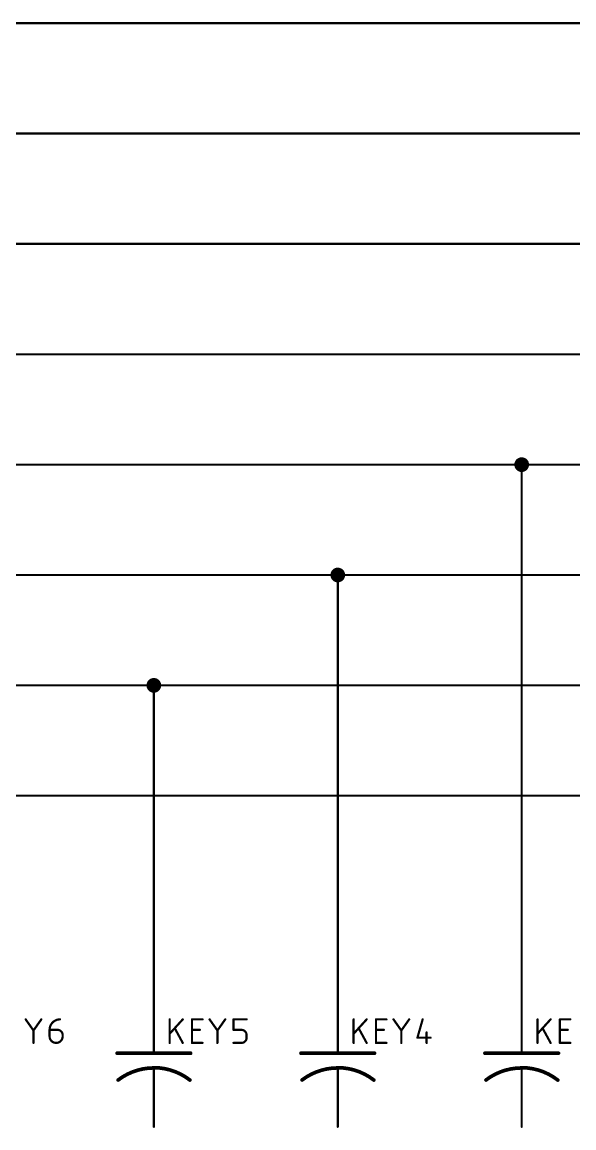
# Model space of a CAD drawing. Extents: x -51 to 244, y 79 to 198.
# Drawn here: x -11.6 to 26.5, y 96.4 to 172.8 of the extents above; entities that cross this region are included whole.
import ezdxf

# ---------------------------------------------------------------- set-up
doc = ezdxf.new("R2010")
doc.units = 0
for name, color, linetype in [('91', 122, 'CONTINUOUS'), ('94', 12, 'CONTINUOUS'), ('95', 251, 'CONTINUOUS')]:
    doc.layers.add(name, color=color, linetype=linetype)

msp = doc.modelspace()

# ---------------------------------------------------------------- linework, layer by layer
at = {"layer": '91', "const_width": 0.1524}
for points in [[(88.9, 172.72), (-50.8, 172.72)], [(-35.56, 165.1), (63.5, 165.1)], [(-35.56, 157.48), (48.26, 157.48)], [(-35.56, 149.86), (35.56, 149.86)], [(-35.56, 142.24), (22.86, 142.24)], [(22.86, 142.24), (96.52, 142.24)], [(22.86, 104.14), (22.86, 142.24)], [(-35.56, 134.62), (10.16, 134.62)], [(10.16, 134.62), (76.2, 134.62)], [(10.16, 104.14), (10.16, 134.62)], [(-35.56, 127), (-2.54, 127)], [(-2.54, 127), (81.28, 127)], [(-2.54, 104.14), (-2.54, 127)], [(-15.24, 119.38), (86.36, 119.38)]]:
    msp.add_lwpolyline(points, dxfattribs=at)
at = {"layer": '91'}
for points, const_width in [([(22.86, 141.986, 1), (22.86, 142.494, 1), (22.86, 141.986)], 0.508), ([(22.86, 142.2781, 1), (22.86, 142.2019)], 0.0762), ([(22.8981, 142.24, 1), (22.8219, 142.24)], 0.0762), ([(22.86, 142.2019, 1), (22.86, 142.2781)], 0.0762), ([(10.16, 134.366, 1), (10.16, 134.874, 1), (10.16, 134.366)], 0.508), ([(10.16, 134.6581, 1), (10.16, 134.5819)], 0.0762), ([(10.1981, 134.62, 1), (10.1219, 134.62)], 0.0762), ([(10.16, 134.5819, 1), (10.16, 134.6581)], 0.0762), ([(-2.54, 126.746, 1), (-2.54, 127.254, 1), (-2.54, 126.746)], 0.508), ([(-2.54, 127.0381, 1), (-2.54, 126.9619)], 0.0762), ([(-2.5019, 127, 1), (-2.5781, 127)], 0.0762), ([(-2.54, 126.9619, 1), (-2.54, 127.0381)], 0.0762), ([(-2.5781, 104.14, 1), (-2.5019, 104.14)], 0.0762), ([(10.1219, 104.14, 1), (10.1981, 104.14)], 0.0762), ([(22.8219, 104.14, 1), (22.8981, 104.14)], 0.0762)]:
    msp.add_lwpolyline(points, format="xyb", dxfattribs=dict(at, const_width=const_width))
at = {"layer": '94'}
for points, const_width in [([(-2.54, 104.14), (-2.54, 101.6)], 0.1524), ([(10.16, 104.14), (10.16, 101.6)], 0.1524), ([(22.86, 104.14), (22.86, 101.6)], 0.1524), ([(-5.08, 101.6), (0, 101.6)], 0.254), ([(7.62, 101.6), (12.7, 101.6)], 0.254), ([(20.32, 101.6), (25.4, 101.6)], 0.254), ([(-2.54, 100.584), (-2.54, 99.06)], 0.1524), ([(10.16, 100.584), (10.16, 99.06)], 0.1524), ([(22.86, 100.584), (22.86, 99.06)], 0.1524), ([(-2.54, 96.52), (-2.54, 99.06)], 0.1524), ([(10.16, 96.52), (10.16, 99.06)], 0.1524), ([(22.86, 96.52), (22.86, 99.06)], 0.1524)]:
    msp.add_lwpolyline(points, dxfattribs=dict(at, const_width=const_width))
for points, const_width in [([(-2.5019, 104.14, 1), (-2.5781, 104.14)], 0.0762), ([(10.1981, 104.14, 1), (10.1219, 104.14)], 0.0762), ([(22.8981, 104.14, 1), (22.8219, 104.14)], 0.0762), ([(-5.08, 101.6635, 1), (-5.08, 101.5365)], 0.127), ([(-2.5781, 101.6, 1), (-2.5019, 101.6)], 0.0762), ([(0, 101.5365, 1), (0, 101.6635)], 0.127), ([(7.62, 101.6635, 1), (7.62, 101.5365)], 0.127), ([(10.1219, 101.6, 1), (10.1981, 101.6)], 0.0762), ([(12.7, 101.5365, 1), (12.7, 101.6635)], 0.127), ([(20.32, 101.6635, 1), (20.32, 101.5365)], 0.127), ([(22.8219, 101.6, 1), (22.8981, 101.6)], 0.0762), ([(25.4, 101.5365, 1), (25.4, 101.6635)], 0.127), ([(-2.54, 100.5839, 0.1645), (-5.0068, 99.7496)], 0.254), ([(-0.0508, 99.7458, 0.1668), (-2.54, 100.6)], 0.254), ([(-2.54, 100.6635, 1), (-2.54, 100.5365)], 0.127), ([(-2.5019, 100.584, 1), (-2.5781, 100.584)], 0.0762), ([(-2.54, 100.5204, 1), (-2.54, 100.6474)], 0.127), ([(10.16, 100.5839, 0.1645), (7.6932, 99.7496)], 0.254), ([(12.6492, 99.7458, 0.1668), (10.16, 100.6)], 0.254), ([(10.16, 100.6635, 1), (10.16, 100.5365)], 0.127), ([(10.1981, 100.584, 1), (10.1219, 100.584)], 0.0762), ([(10.16, 100.5204, 1), (10.16, 100.6474)], 0.127), ([(22.86, 100.5839, 0.1645), (20.3932, 99.7496)], 0.254), ([(25.3492, 99.7458, 0.1668), (22.86, 100.6)], 0.254), ([(22.86, 100.6635, 1), (22.86, 100.5365)], 0.127), ([(22.8981, 100.584, 1), (22.8219, 100.584)], 0.0762), ([(22.86, 100.5204, 1), (22.86, 100.6474)], 0.127), ([(-5.0453, 99.8001, 1), (-4.9683, 99.6991)], 0.127), ([(-0.0898, 99.6957, 1), (-0.0118, 99.7959)], 0.127), ([(7.6547, 99.8001, 1), (7.7317, 99.6991)], 0.127), ([(12.6102, 99.6957, 1), (12.6882, 99.7959)], 0.127), ([(20.3547, 99.8001, 1), (20.4317, 99.6991)], 0.127), ([(25.3102, 99.6957, 1), (25.3882, 99.7959)], 0.127), ([(-2.5019, 99.06, 1), (-2.5781, 99.06)], 0.0762), ([(-2.5781, 99.06, 1), (-2.5019, 99.06)], 0.0762), ([(10.1981, 99.06, 1), (10.1219, 99.06)], 0.0762), ([(10.1219, 99.06, 1), (10.1981, 99.06)], 0.0762), ([(22.8981, 99.06, 1), (22.8219, 99.06)], 0.0762), ([(22.8219, 99.06, 1), (22.8981, 99.06)], 0.0762), ([(-2.5781, 96.52, 1), (-2.5019, 96.52)], 0.0762), ([(10.1219, 96.52, 1), (10.1981, 96.52)], 0.0762), ([(22.8219, 96.52, 1), (22.8981, 96.52)], 0.0762)]:
    msp.add_lwpolyline(points, format="xyb", dxfattribs=dict(at, const_width=const_width))
at = {"layer": '95', "const_width": 0.1524}
for points in [[(-11.3935, 103.9368), (-10.8516, 103.1692)], [(-10.8516, 103.1692), (-10.3098, 103.9368)], [(-1.4478, 102.3112), (-1.4478, 103.9368)], [(-0.5447, 103.9368), (-1.4478, 102.9434)], [(0.0972, 102.3112), (0.0972, 103.9368)], [(0.0972, 103.9368), (0.8197, 103.9368)], [(1.3065, 103.9368), (1.8484, 103.1692)], [(1.8484, 103.1692), (2.3902, 103.9368)], [(2.96, 103.2143), (2.96, 103.9368)], [(2.96, 103.9368), (3.8631, 103.9368)], [(11.2522, 102.3112), (11.2522, 103.9368)], [(12.1553, 103.9368), (11.2522, 102.9434)], [(12.7972, 102.3112), (12.7972, 103.9368)], [(12.7972, 103.9368), (13.5197, 103.9368)], [(14.0065, 103.9368), (14.5484, 103.1692)], [(14.5484, 103.1692), (15.0903, 103.9368)], [(16.0212, 103.9368), (15.66, 102.6724)], [(23.9522, 102.3112), (23.9522, 103.9368)], [(24.8553, 103.9368), (23.9522, 102.9434)], [(25.4972, 102.3112), (25.4972, 103.9368)], [(25.4972, 103.9368), (26.2197, 103.9368)], [(-10.8516, 102.3112), (-10.8516, 103.1692)], [(-9.74, 103.2143), (-9.1982, 103.2143)], [(-9.74, 102.7628), (-9.74, 103.2143)], [(-0.5447, 102.3112), (-1.0866, 103.3046)], [(0.0972, 103.2143), (0.6391, 103.2143)], [(1.8484, 102.3112), (1.8484, 103.1692)], [(3.5018, 103.2143), (2.96, 103.2143)], [(12.1553, 102.3112), (11.6134, 103.3046)], [(12.7972, 103.2143), (13.3391, 103.2143)], [(14.5484, 102.3112), (14.5484, 103.1692)], [(16.2921, 103.0337), (16.2921, 102.3112)], [(24.8553, 102.3112), (24.3134, 103.3046)], [(25.4972, 103.2143), (26.0391, 103.2143)], [(-8.8369, 102.8531), (-8.8369, 102.7628)], [(0.8197, 102.3112), (0.0972, 102.3112)], [(2.96, 102.3112), (3.5018, 102.3112)], [(3.8631, 102.6724), (3.8631, 102.8531)], [(13.5197, 102.3112), (12.7972, 102.3112)], [(15.66, 102.6724), (16.5631, 102.6724)], [(26.2197, 102.3112), (25.4972, 102.3112)]]:
    msp.add_lwpolyline(points, dxfattribs=at)
at = {"layer": '95'}
for points, const_width in [([(-11.3624, 103.9588, 1), (-11.4246, 103.9148)], 0.0762), ([(-10.2786, 103.9148, 1), (-10.3409, 103.9588)], 0.0762), ([(-9.0176, 103.9368, 0.4142), (-9.74, 103.2143)], 0.1524), ([(-9.0176, 103.8987, 1), (-9.0176, 103.9749)], 0.0762), ([(-1.4097, 103.9368, 1), (-1.4859, 103.9368)], 0.0762), ([(-0.5165, 103.9112, 1), (-0.5729, 103.9624)], 0.0762), ([(0.1353, 103.9368, 1), (0.0591, 103.9368)], 0.0762), ([(0.0972, 103.9749, 1), (0.0972, 103.8987)], 0.0762), ([(0.8197, 103.8987, 1), (0.8197, 103.9749)], 0.0762), ([(1.3376, 103.9588, 1), (1.2754, 103.9148)], 0.0762), ([(2.4214, 103.9148, 1), (2.3591, 103.9588)], 0.0762), ([(2.9981, 103.9368, 1), (2.9219, 103.9368)], 0.0762), ([(2.96, 103.9749, 1), (2.96, 103.8987)], 0.0762), ([(3.8631, 103.8987, 1), (3.8631, 103.9749)], 0.0762), ([(11.2903, 103.9368, 1), (11.2141, 103.9368)], 0.0762), ([(12.1835, 103.9112, 1), (12.1271, 103.9624)], 0.0762), ([(12.8353, 103.9368, 1), (12.7591, 103.9368)], 0.0762), ([(12.7972, 103.9749, 1), (12.7972, 103.8987)], 0.0762), ([(13.5197, 103.8987, 1), (13.5197, 103.9749)], 0.0762), ([(14.0376, 103.9588, 1), (13.9754, 103.9148)], 0.0762), ([(15.1214, 103.9148, 1), (15.0591, 103.9588)], 0.0762), ([(16.0578, 103.9263, 1), (15.9846, 103.9473)], 0.0762), ([(23.9903, 103.9368, 1), (23.9141, 103.9368)], 0.0762), ([(24.8835, 103.9112, 1), (24.8271, 103.9624)], 0.0762), ([(25.5353, 103.9368, 1), (25.4591, 103.9368)], 0.0762), ([(25.4972, 103.9749, 1), (25.4972, 103.8987)], 0.0762), ([(26.2197, 103.8987, 1), (26.2197, 103.9749)], 0.0762), ([(-10.8135, 103.1692, 1), (-10.8897, 103.1692)], 0.0762), ([(-10.8827, 103.1911, 1), (-10.8205, 103.1472)], 0.0762), ([(-10.8827, 103.1472, 1), (-10.8205, 103.1911)], 0.0762), ([(-9.74, 103.2524, 1), (-9.74, 103.1762)], 0.0762), ([(-9.7019, 103.2143, 1), (-9.7781, 103.2143)], 0.0762), ([(-9.7781, 103.2143, 1), (-9.7019, 103.2143)], 0.0762), ([(-8.8369, 102.8531, 0.4142), (-9.1982, 103.2143)], 0.1524), ([(-9.1982, 103.2524, 1), (-9.1982, 103.1762)], 0.0762), ([(-9.1982, 103.1762, 1), (-9.1982, 103.2524)], 0.0762), ([(-1.0531, 103.3229, 1), (-1.12, 103.2864)], 0.0762), ([(0.0972, 103.2524, 1), (0.0972, 103.1762)], 0.0762), ([(0.6391, 103.1762, 1), (0.6391, 103.2524)], 0.0762), ([(1.8865, 103.1692, 1), (1.8103, 103.1692)], 0.0762), ([(1.8173, 103.1911, 1), (1.8795, 103.1472)], 0.0762), ([(1.8173, 103.1472, 1), (1.8795, 103.1911)], 0.0762), ([(2.96, 103.2524, 1), (2.96, 103.1762)], 0.0762), ([(2.9219, 103.2143, 1), (2.9981, 103.2143)], 0.0762), ([(3.8631, 102.8531, 0.4142), (3.5018, 103.2143)], 0.1524), ([(3.5018, 103.2524, 1), (3.5018, 103.1762)], 0.0762), ([(3.5018, 103.1762, 1), (3.5018, 103.2524)], 0.0762), ([(11.6469, 103.3229, 1), (11.58, 103.2864)], 0.0762), ([(12.7972, 103.2524, 1), (12.7972, 103.1762)], 0.0762), ([(13.3391, 103.1762, 1), (13.3391, 103.2524)], 0.0762), ([(14.5865, 103.1692, 1), (14.5103, 103.1692)], 0.0762), ([(14.5173, 103.1911, 1), (14.5795, 103.1472)], 0.0762), ([(14.5173, 103.1472, 1), (14.5795, 103.1911)], 0.0762), ([(16.3302, 103.0337, 1), (16.254, 103.0337)], 0.0762), ([(24.3469, 103.3229, 1), (24.28, 103.2864)], 0.0762), ([(25.4972, 103.2524, 1), (25.4972, 103.1762)], 0.0762), ([(26.0391, 103.1762, 1), (26.0391, 103.2524)], 0.0762), ([(-10.8897, 102.3112, 1), (-10.8135, 102.3112)], 0.0762), ([(-9.74, 102.7628, 1), (-8.8369, 102.7628)], 0.1524), ([(-9.7019, 102.7628, 1), (-9.7781, 102.7628)], 0.0762), ([(-9.7781, 102.7628, 1), (-9.7019, 102.7628)], 0.0762), ([(-8.7988, 102.8531, 1), (-8.875, 102.8531)], 0.0762), ([(-8.875, 102.8531, 1), (-8.7988, 102.8531)], 0.0762), ([(-8.7988, 102.7628, 1), (-8.875, 102.7628)], 0.0762), ([(-8.875, 102.7628, 1), (-8.7988, 102.7628)], 0.0762), ([(-1.476, 102.969, 1), (-1.4196, 102.9177)], 0.0762), ([(-1.4859, 102.3112, 1), (-1.4097, 102.3112)], 0.0762), ([(-0.5781, 102.293, 1), (-0.5112, 102.3294)], 0.0762), ([(0.0972, 102.3493, 1), (0.0972, 102.2731)], 0.0762), ([(0.0591, 102.3112, 1), (0.1353, 102.3112)], 0.0762), ([(0.8197, 102.2731, 1), (0.8197, 102.3493)], 0.0762), ([(1.8103, 102.3112, 1), (1.8865, 102.3112)], 0.0762), ([(2.96, 102.3493, 1), (2.96, 102.2731)], 0.0762), ([(3.5018, 102.3112, 0.4142), (3.8631, 102.6724)], 0.1524), ([(3.5018, 102.3493, 1), (3.5018, 102.2731)], 0.0762), ([(3.5018, 102.2731, 1), (3.5018, 102.3493)], 0.0762), ([(3.9012, 102.8531, 1), (3.825, 102.8531)], 0.0762), ([(3.825, 102.8531, 1), (3.9012, 102.8531)], 0.0762), ([(3.9012, 102.6724, 1), (3.825, 102.6724)], 0.0762), ([(3.825, 102.6724, 1), (3.9012, 102.6724)], 0.0762), ([(11.224, 102.969, 1), (11.2804, 102.9177)], 0.0762), ([(11.2141, 102.3112, 1), (11.2903, 102.3112)], 0.0762), ([(12.1219, 102.293, 1), (12.1888, 102.3294)], 0.0762), ([(12.7972, 102.3493, 1), (12.7972, 102.2731)], 0.0762), ([(12.7591, 102.3112, 1), (12.8353, 102.3112)], 0.0762), ([(13.5197, 102.2731, 1), (13.5197, 102.3493)], 0.0762), ([(14.5103, 102.3112, 1), (14.5865, 102.3112)], 0.0762), ([(15.6233, 102.6829, 1), (15.6966, 102.662)], 0.0762), ([(15.66, 102.7105, 1), (15.66, 102.6343)], 0.0762), ([(16.254, 102.3112, 1), (16.3302, 102.3112)], 0.0762), ([(16.5631, 102.6343, 1), (16.5631, 102.7105)], 0.0762), ([(23.924, 102.969, 1), (23.9804, 102.9177)], 0.0762), ([(23.9141, 102.3112, 1), (23.9903, 102.3112)], 0.0762), ([(24.8219, 102.293, 1), (24.8888, 102.3294)], 0.0762), ([(25.4972, 102.3493, 1), (25.4972, 102.2731)], 0.0762), ([(25.4591, 102.3112, 1), (25.5353, 102.3112)], 0.0762), ([(26.2197, 102.2731, 1), (26.2197, 102.3493)], 0.0762)]:
    msp.add_lwpolyline(points, format="xyb", dxfattribs=dict(at, const_width=const_width))

doc.saveas('drawing.dxf')
